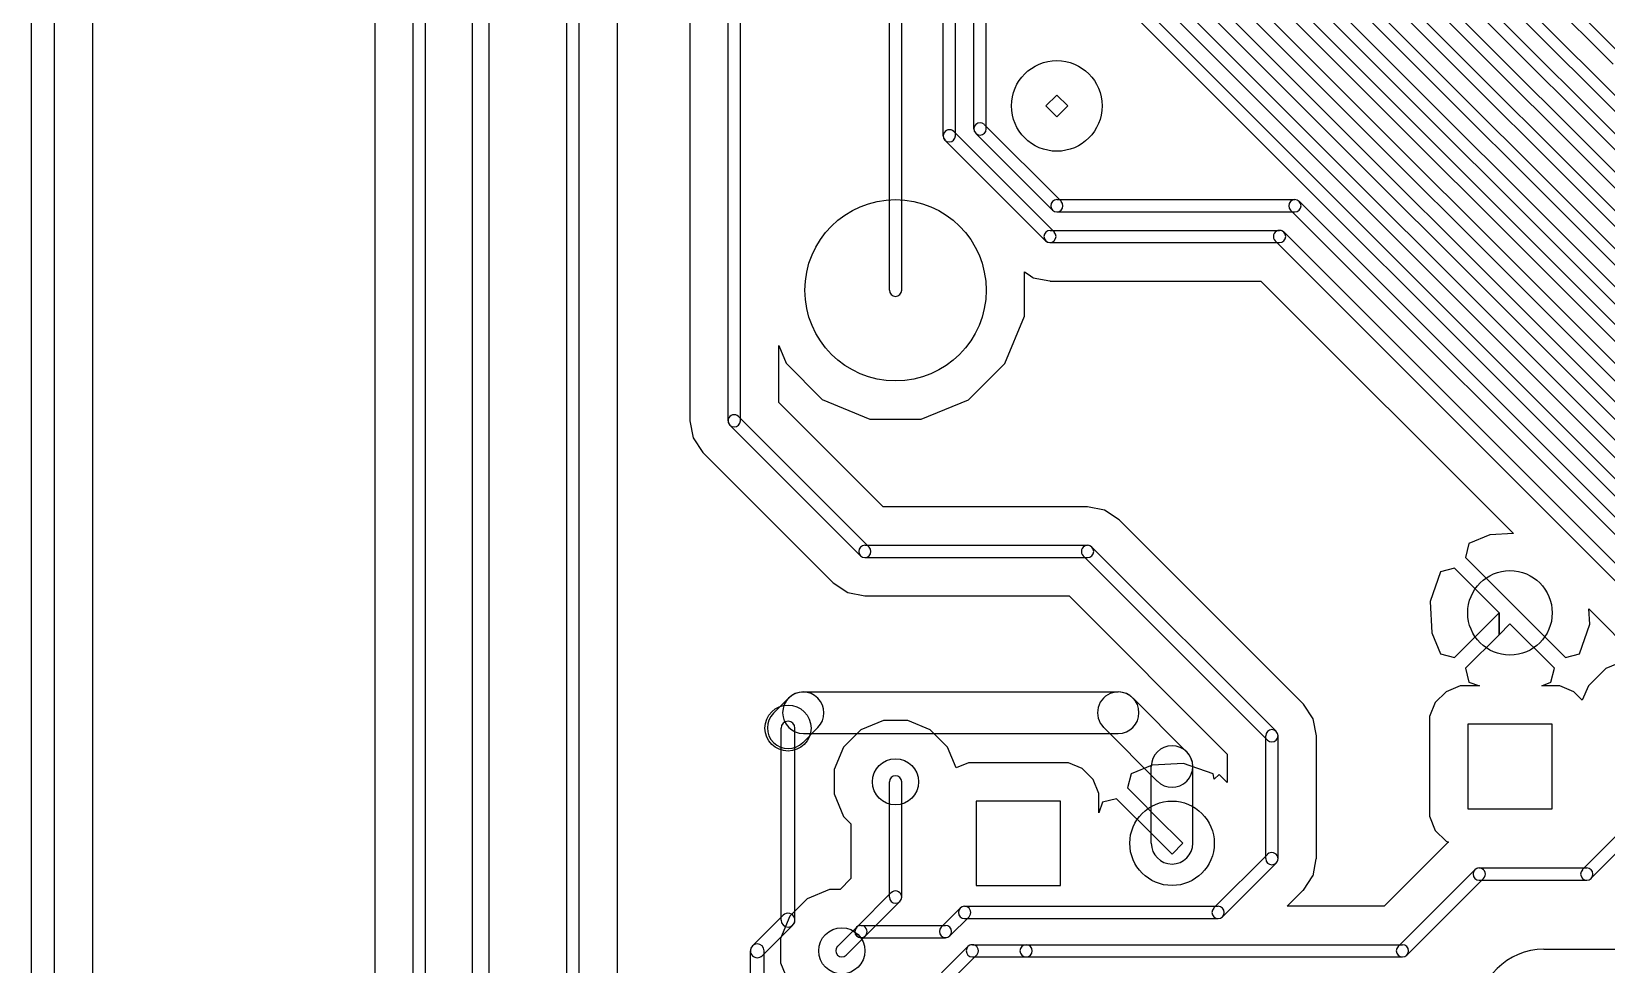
# Model space of a CAD drawing. Extents: x -29274 to 69862, y 24345 to 162744.
# Drawn here: x -8575 to 1678, y 32181 to 38254 of the extents above; entities that cross this region are included whole.
import ezdxf

# ---------------------------------------------------------------- set-up
doc = ezdxf.new("R2010")
doc.units = 0
doc.layers.add('BLACK', color=1, linetype='CONTINUOUS')

msp = doc.modelspace()

# ---------------------------------------------------------------- linework, layer by layer
at = {"layer": 'BLACK'}
for p, q in [((-8575, 26120), (-8575, 77770)), ((-8425, 26120), (-8425, 77770)), ((-8175, 26230), (-8175, 77445)), ((-8175, 26230), (-8175, 77445)), ((-5705, 29670), (-5705, 52820)), ((-5595, 29670), (-5595, 52820)), ((-5090, 30320), (-5090, 46170)), ((-5010, 30320), (-5010, 46170)), ((-4760, 30320), (-4760, 42005)), ((-4760, 30320), (-4760, 42005)), ((-2990, 36570), (-2990, 41970)), ((-2910, 36570), (-2910, 41970)), ((-4040, 35720), (-4040, 41770)), ((-3960, 35720), (-3960, 41770)), ((-4290, 41650), (-4290, 35720)), ((-4290, 41650), (-4290, 35720)), ((-2640, 37576), (-2640, 40920)), ((-2560, 37576), (-2560, 40920)), ((-2440, 37620), (-2440, 40770)), ((-2360, 37620), (-2360, 40770)), ((-6090, 30670), (-6090, 40070)), ((-6010, 30670), (-6010, 40070)), ((-6340, 39950), (-6340, 30670)), ((-6340, 39950), (-6340, 30670)), ((1721, 38042), (672, 39091)), ((1778, 38099), (729, 39148)), ((3326, 35996), (326, 38996)), ((474, 38994), (3324, 36144)), ((526, 39046), (3376, 36196)), ((-74, 38896), (3226, 35596)), ((74, 38894), (3224, 35744)), ((126, 38946), (3276, 35796)), ((3274, 35944), (274, 38944)), ((3128, 35199), (-441, 38768)), ((-326, 38793), (3123, 35344)), ((-273, 38846), (3176, 35397)), ((-126, 38844), (3174, 35544)), ((3056, 35026), (-614, 38696)), ((3071, 35142), (-498, 38711)), ((2915, 34798), (-842, 38555)), ((2972, 34855), (-785, 38612)), ((3000, 34970), (-670, 38640)), ((2828, 34499), (-1171, 38498)), ((2471, 34992), (-1028, 38491)), ((2528, 35049), (-971, 38548)), ((-1428, 38391), (2693, 34270)), ((-1371, 38448), (2750, 34327)), ((2771, 34442), (-1228, 38441)), ((-1971, 37770), (-1900, 37841)), ((-1971, 37770), (-1900, 37841)), ((-1900, 37841), (-1829, 37770)), ((-1900, 37841), (-1829, 37770)), ((-1900, 37699), (-1971, 37770)), ((-1900, 37699), (-1971, 37770)), ((-1829, 37770), (-1900, 37699)), ((-1829, 37770), (-1900, 37699)), ((-2371, 37648), (-1872, 37149)), ((-1973, 36892), (-2628, 37547)), ((-1916, 36949), (-2571, 37604)), ((-2428, 37591), (-1929, 37092)), ((-1900, 37160), (-350, 37160)), ((-321, 37148), (2678, 34149)), ((-1900, 37080), (-350, 37080)), ((-378, 37091), (2621, 34092)), ((-1944, 36960), (-450, 36960)), ((2578, 33949), (-421, 36948)), ((-1944, 36880), (-450, 36880)), ((2521, 33892), (-478, 36891)), ((-2110, 36402), (-2110, 36689)), ((-2110, 36689), (-2087, 36674)), ((-2110, 36402), (-2110, 36689)), ((-2110, 36689), (-2087, 36674)), ((-2087, 36674), (-2056, 36653)), ((-2087, 36674), (-2056, 36653)), ((-2056, 36653), (-2055, 36652)), ((-2056, 36653), (-2055, 36652)), ((-2055, 36652), (-1945, 36631)), ((-2055, 36652), (-1945, 36631)), ((-1945, 36631), (-1944, 36630)), ((-1945, 36631), (-1944, 36630)), ((-1944, 36630), (-571, 36630)), ((-1944, 36630), (-571, 36630)), ((-571, 36630), (1073, 34987)), ((-571, 36630), (1073, 34987)), ((-2239, 36093), (-2110, 36402)), ((-2239, 36093), (-2110, 36402)), ((-3710, 35840), (-3710, 36210)), ((-3710, 36210), (-3663, 36095)), ((-3710, 35840), (-3710, 36210)), ((-3710, 36210), (-3663, 36095)), ((-3663, 36095), (-3427, 35859)), ((-3663, 36095), (-3427, 35859)), ((-2475, 35857), (-2239, 36093)), ((-2475, 35857), (-2239, 36093)), ((-3030, 35160), (-3710, 35840)), ((-3030, 35160), (-3710, 35840)), ((-3427, 35859), (-3118, 35730)), ((-3427, 35859), (-3118, 35730)), ((-2784, 35730), (-2475, 35857)), ((-2784, 35730), (-2475, 35857)), ((-4290, 35720), (-4268, 35609)), ((-4290, 35720), (-4268, 35609)), ((-3178, 34842), (-4028, 35692)), ((-3122, 34898), (-3972, 35748)), ((-3118, 35730), (-2784, 35730)), ((-3118, 35730), (-2784, 35730)), ((-4268, 35609), (-4205, 35515)), ((-4268, 35609), (-4205, 35515)), ((-4205, 35515), (-3355, 34665)), ((-4205, 35515), (-3355, 34665)), ((-1700, 35160), (-3030, 35160)), ((-1700, 35160), (-3030, 35160)), ((-1589, 35138), (-1700, 35160)), ((-1589, 35138), (-1700, 35160)), ((-1495, 35075), (-1589, 35138)), ((-1495, 35075), (-1589, 35138)), ((-295, 33875), (-1495, 35075)), ((-295, 33875), (-1495, 35075)), ((920, 34978), (783, 34922)), ((920, 34978), (783, 34922)), ((1073, 34987), (920, 34978)), ((1073, 34987), (920, 34978)), ((-3150, 34910), (-1700, 34910)), ((-472, 33699), (-1671, 34898)), ((783, 34922), (760, 34831)), ((783, 34922), (760, 34831)), ((-3150, 34830), (-1700, 34830)), ((-529, 33642), (-1728, 34841)), ((689, 34760), (598, 34737)), ((689, 34760), (598, 34737)), ((979, 34470), (689, 34760)), ((979, 34470), (689, 34760)), ((760, 34831), (1015, 34576)), ((760, 34831), (1015, 34576)), ((-3355, 34665), (-3261, 34602)), ((-3355, 34665), (-3261, 34602)), ((598, 34737), (531, 34544)), ((598, 34737), (531, 34544)), ((-3261, 34602), (-3150, 34580)), ((-3261, 34602), (-3150, 34580)), ((-3150, 34580), (-1820, 34580)), ((-3150, 34580), (-1820, 34580)), ((-1820, 34580), (-790, 33550)), ((-1820, 34580), (-790, 33550)), ((1015, 34576), (1050, 34541)), ((1015, 34576), (1050, 34541)), ((531, 34544), (542, 34340)), ((531, 34544), (542, 34340)), ((689, 34180), (979, 34470)), ((689, 34180), (979, 34470)), ((979, 34328), (979, 34470)), ((979, 34470), (979, 34328)), ((979, 34328), (979, 34470)), ((979, 34470), (979, 34328)), ((1050, 34541), (1121, 34470)), ((1050, 34541), (1121, 34470)), ((1121, 34470), (1156, 34435)), ((1121, 34470), (1156, 34435)), ((1569, 34396), (1563, 34496)), ((1563, 34496), (1890, 34169)), ((1569, 34396), (1563, 34496)), ((1563, 34496), (1890, 34169)), ((1050, 34399), (979, 34328)), ((1050, 34399), (979, 34328)), ((1340, 34109), (1050, 34399)), ((1340, 34109), (1050, 34399)), ((1156, 34435), (1411, 34180)), ((1156, 34435), (1411, 34180)), ((1502, 34203), (1569, 34396)), ((1502, 34203), (1569, 34396)), ((542, 34340), (598, 34203)), ((542, 34340), (598, 34203)), ((979, 34328), (760, 34109)), ((979, 34328), (760, 34109)), ((598, 34203), (689, 34180)), ((598, 34203), (689, 34180)), ((1411, 34180), (1502, 34203)), ((1411, 34180), (1502, 34203)), ((1821, 34169), (1674, 34108)), ((1821, 34169), (1674, 34108)), ((760, 34109), (783, 34018)), ((760, 34109), (783, 34018)), ((1317, 34018), (1340, 34109)), ((1317, 34018), (1340, 34109)), ((1674, 34108), (1562, 33996)), ((1674, 34108), (1562, 33996)), ((-3550, 33955), (-1500, 33955)), ((634, 33956), (564, 33886)), ((634, 33956), (564, 33886)), ((726, 33994), (634, 33956)), ((726, 33994), (634, 33956)), ((852, 33994), (726, 33994)), ((852, 33994), (726, 33994)), ((783, 34018), (852, 33994)), ((783, 34018), (852, 33994)), ((1258, 33994), (1317, 34018)), ((1258, 33994), (1317, 34018)), ((1276, 33994), (1258, 33994)), ((1276, 33994), (1258, 33994)), ((1375, 33994), (1276, 33994)), ((1375, 33994), (1276, 33994)), ((1466, 33956), (1375, 33994)), ((1466, 33956), (1375, 33994)), ((1521, 33901), (1466, 33956)), ((1521, 33901), (1466, 33956)), ((1562, 33996), (1521, 33901)), ((1562, 33996), (1521, 33901)), ((-3646, 33915), (-3745, 33816)), ((-1055, 33566), (-1404, 33915)), ((-232, 33781), (-295, 33875)), ((-232, 33781), (-295, 33875)), ((564, 33886), (526, 33795)), ((564, 33886), (526, 33795)), ((-3029, 33769), (-3176, 33708)), ((-3029, 33769), (-3176, 33708)), ((-2870, 33769), (-3029, 33769)), ((-2870, 33769), (-3029, 33769)), ((-2724, 33708), (-2870, 33769)), ((-2724, 33708), (-2870, 33769)), ((-210, 33670), (-232, 33781)), ((-210, 33670), (-232, 33781)), ((526, 33795), (526, 33696)), ((526, 33795), (526, 33696)), ((1325, 33745), (775, 33745)), ((775, 33745), (775, 33195)), ((1325, 33195), (1325, 33745)), ((-3695, 32470), (-3695, 33720)), ((-3605, 32470), (-3605, 33720)), ((-3455, 33724), (-3554, 33625)), ((-3550, 33685), (-1500, 33685)), ((-3176, 33708), (-3288, 33596)), ((-3176, 33708), (-3288, 33596)), ((-2612, 33596), (-2724, 33708)), ((-2612, 33596), (-2724, 33708)), ((-1246, 33375), (-1595, 33724)), ((-540, 32870), (-540, 33670)), ((-460, 32870), (-460, 33670)), ((-210, 32870), (-210, 33670)), ((-210, 32870), (-210, 33670)), ((526, 33696), (526, 33146)), ((526, 33696), (526, 33146)), ((-3288, 33596), (-3349, 33450)), ((-3288, 33596), (-3349, 33450)), ((-2556, 33461), (-2612, 33596)), ((-2556, 33461), (-2612, 33596)), ((-790, 33550), (-790, 33365)), ((-790, 33550), (-790, 33365)), ((-3349, 33450), (-3349, 33291)), ((-3349, 33450), (-3349, 33291)), ((-2474, 33494), (-2556, 33461)), ((-2474, 33494), (-2556, 33461)), ((-1924, 33494), (-2474, 33494)), ((-1924, 33494), (-2474, 33494)), ((-1825, 33494), (-1924, 33494)), ((-1825, 33494), (-1924, 33494)), ((-1734, 33456), (-1825, 33494)), ((-1734, 33456), (-1825, 33494)), ((-1664, 33386), (-1734, 33456)), ((-1664, 33386), (-1734, 33456)), ((-1280, 33478), (-1417, 33422)), ((-1280, 33478), (-1417, 33422)), ((-1285, 32970), (-1285, 33470)), ((-1076, 33489), (-1280, 33478)), ((-1076, 33489), (-1280, 33478)), ((-883, 33422), (-1076, 33489)), ((-883, 33422), (-1076, 33489)), ((-1015, 32970), (-1015, 33470)), ((-2990, 32620), (-2990, 33370)), ((-2910, 32620), (-2910, 33370)), ((-1626, 33294), (-1664, 33386)), ((-1626, 33294), (-1664, 33386)), ((-1417, 33422), (-1440, 33331)), ((-1417, 33422), (-1440, 33331)), ((-1440, 33331), (-1185, 33076)), ((-1440, 33331), (-1185, 33076)), ((-875, 33387), (-883, 33422)), ((-875, 33387), (-883, 33422)), ((-843, 33418), (-875, 33387)), ((-843, 33418), (-875, 33387)), ((-790, 33365), (-843, 33418)), ((-790, 33365), (-843, 33418)), ((-3349, 33291), (-3288, 33144)), ((-3349, 33291), (-3288, 33144)), ((-2425, 33245), (-2425, 32695)), ((-1875, 33245), (-2425, 33245)), ((-1875, 32695), (-1875, 33245)), ((-1626, 33168), (-1626, 33294)), ((-1626, 33168), (-1626, 33294)), ((-1602, 33237), (-1626, 33168)), ((-1602, 33237), (-1626, 33168)), ((-1511, 33260), (-1602, 33237)), ((-1511, 33260), (-1602, 33237)), ((-1256, 33005), (-1511, 33260)), ((-1256, 33005), (-1511, 33260)), ((-3288, 33144), (-3240, 33096)), ((-3288, 33144), (-3240, 33096)), ((526, 33146), (564, 33054)), ((526, 33146), (564, 33054)), ((775, 33195), (1325, 33195)), ((1522, 32799), (1871, 33148)), ((-3240, 33096), (-3240, 32740)), ((-3240, 33096), (-3240, 32740)), ((-1185, 33076), (-1150, 33041)), ((-1185, 33076), (-1150, 33041)), ((-1150, 33041), (-1079, 32970)), ((-1150, 33041), (-1079, 32970)), ((564, 33054), (634, 32984)), ((564, 33054), (634, 32984)), ((1579, 32742), (1928, 33091)), ((-1221, 32970), (-1256, 33005)), ((-1221, 32970), (-1256, 33005)), ((-1150, 32899), (-1221, 32970)), ((-1150, 32899), (-1221, 32970)), ((-1079, 32970), (-1150, 32899)), ((-1079, 32970), (-1150, 32899)), ((645, 32975), (230, 32560)), ((645, 32975), (230, 32560)), ((634, 32984), (649, 32978)), ((634, 32984), (649, 32978)), ((649, 32978), (645, 32975)), ((649, 32978), (645, 32975)), ((-878, 32549), (-529, 32898)), ((-821, 32492), (-472, 32841)), ((-232, 32759), (-211, 32869)), ((-232, 32759), (-211, 32869)), ((-211, 32869), (-210, 32870)), ((-211, 32869), (-210, 32870)), ((-3240, 32740), (-3311, 32669)), ((-3240, 32740), (-3311, 32669)), ((-295, 32665), (-233, 32758)), ((-295, 32665), (-233, 32758)), ((-233, 32758), (-232, 32759)), ((-233, 32758), (-232, 32759)), ((322, 32299), (821, 32798)), ((379, 32242), (878, 32741)), ((850, 32810), (1550, 32810)), ((850, 32730), (1550, 32730)), ((-3526, 32608), (-3638, 32496)), ((-3526, 32608), (-3638, 32496)), ((-3379, 32669), (-3526, 32608)), ((-3379, 32669), (-3526, 32608)), ((-3311, 32669), (-3379, 32669)), ((-3311, 32669), (-3379, 32669)), ((-3203, 32424), (-2978, 32649)), ((-2425, 32695), (-1875, 32695)), ((-400, 32560), (-296, 32664)), ((-400, 32560), (-296, 32664)), ((-296, 32664), (-296, 32665)), ((-296, 32665), (-295, 32665)), ((-296, 32664), (-296, 32665)), ((-296, 32665), (-295, 32665)), ((-3146, 32367), (-2921, 32592)), ((-2653, 32424), (-2528, 32549)), ((-2500, 32560), (-850, 32560)), ((230, 32560), (-400, 32560)), ((230, 32560), (-400, 32560)), ((-3882, 32302), (-3682, 32502)), ((-3818, 32238), (-3618, 32438)), ((-3638, 32496), (-3699, 32350)), ((-3638, 32496), (-3699, 32350)), ((-3328, 32299), (-3203, 32424)), ((-3175, 32435), (-2625, 32435)), ((-2596, 32367), (-2471, 32492)), ((-2500, 32480), (-850, 32480)), ((-3699, 32350), (-3699, 32191)), ((-3699, 32350), (-3699, 32191)), ((-3271, 32242), (-3146, 32367)), ((-3175, 32355), (-2625, 32355)), ((-2450, 32310), (-2100, 32310)), ((-2100, 32310), (350, 32310)), ((-3895, 31170), (-3895, 32270)), ((-3805, 31170), (-3805, 32270)), ((-2828, 31949), (-2479, 32298)), ((-2771, 31892), (-2422, 32241)), ((-2450, 32230), (-2100, 32230)), ((-2100, 32230), (350, 32230)), ((1270, 32280), (2130, 32280)), ((-3699, 32191), (-3638, 32044)), ((-3699, 32191), (-3638, 32044))]:
    msp.add_line(p, q, dxfattribs=at)
for centre, radius in [((-1900, 37770), 295), ((-2950, 36570), 590), ((1050, 34470), 275), ((-3650, 33720), 150), ((-2950, 33370), 150), ((-1150, 32970), 275), ((-3300, 32270), 150)]:
    msp.add_circle(centre, radius, dxfattribs=at)
for centre, radius, start, end in [((-2400, 37620), 40, 45, 225), ((-2600, 37576), 40, 180, 360), ((-2599, 37575), 40, 405, 585), ((-2400, 37620), 40, 180, 360), ((-1900, 37120), 40, 90, 270), ((-1900, 37120), 40, 225, 405), ((-350, 37120), 40, 45, 225), ((-350, 37120), 40, 270, 450), ((-1944, 36920), 40, 90, 270), ((-1945, 36921), 40, 225, 405), ((-450, 36920), 40, 405, 585), ((-450, 36920), 40, 270, 450), ((-2950, 36570), 40, 180, 360), ((-4000, 35720), 40, 405, 585), ((-4000, 35720), 40, 180, 360), ((-3150, 34870), 40, 90, 270), ((-3150, 34870), 40, 225, 405), ((-1700, 34870), 40, 405, 585), ((-1700, 34870), 40, 270, 450), ((-3550, 33820), 135, 90, 270), ((-3551, 33819), 135, -45, 135), ((-1500, 33820), 135, 405, 585), ((-1500, 33820), 135, 270, 450), ((-3649, 33721), 135, 135, 315), ((-3650, 33720), 45, 360, 540), ((-500, 33670), 40, 360, 540), ((-500, 33670), 40, 225, 405), ((-1150, 33470), 135, 360, 540), ((-1150, 33470), 135, 225, 405), ((-2950, 33370), 40, 360, 540), ((-1150, 32970), 135, 180, 360), ((-500, 32870), 40, 180, 360), ((-500, 32870), 40, 315, 495), ((850, 32770), 40, 90, 270), ((850, 32770), 40, 315, 495), ((1550, 32770), 40, 135, 315), ((1550, 32770), 40, 270, 450), ((-2950, 32620), 40, 180, 360), ((-2950, 32620), 40, 315, 495), ((-3650, 32470), 45, 315, 495), ((-2500, 32520), 40, 90, 270), ((-2500, 32520), 40, 315, 495), ((-850, 32520), 40, 135, 315), ((-850, 32520), 40, 270, 450), ((-3650, 32470), 45, 180, 360), ((-3175, 32395), 40, 90, 270), ((-3174, 32396), 40, 135, 315), ((-3175, 32395), 40, 315, 495), ((-2624, 32396), 40, 135, 315), ((-2625, 32395), 40, 270, 450), ((-3850, 32270), 45, 360, 540), ((-3850, 32270), 45, 135, 315), ((-3299, 32271), 40, 135, 315), ((-2450, 32270), 40, 90, 270), ((-2450, 32270), 40, 315, 495), ((-2100, 32270), 40, 90, 270), ((-2100, 32270), 40, 270, 450), ((350, 32270), 40, 270, 450), ((350, 32270), 40, 135, 315), ((1270, 31851), 429, 90, 270)]:
    msp.add_arc(centre, radius, start, end, dxfattribs=at)

doc.saveas('drawing.dxf')
